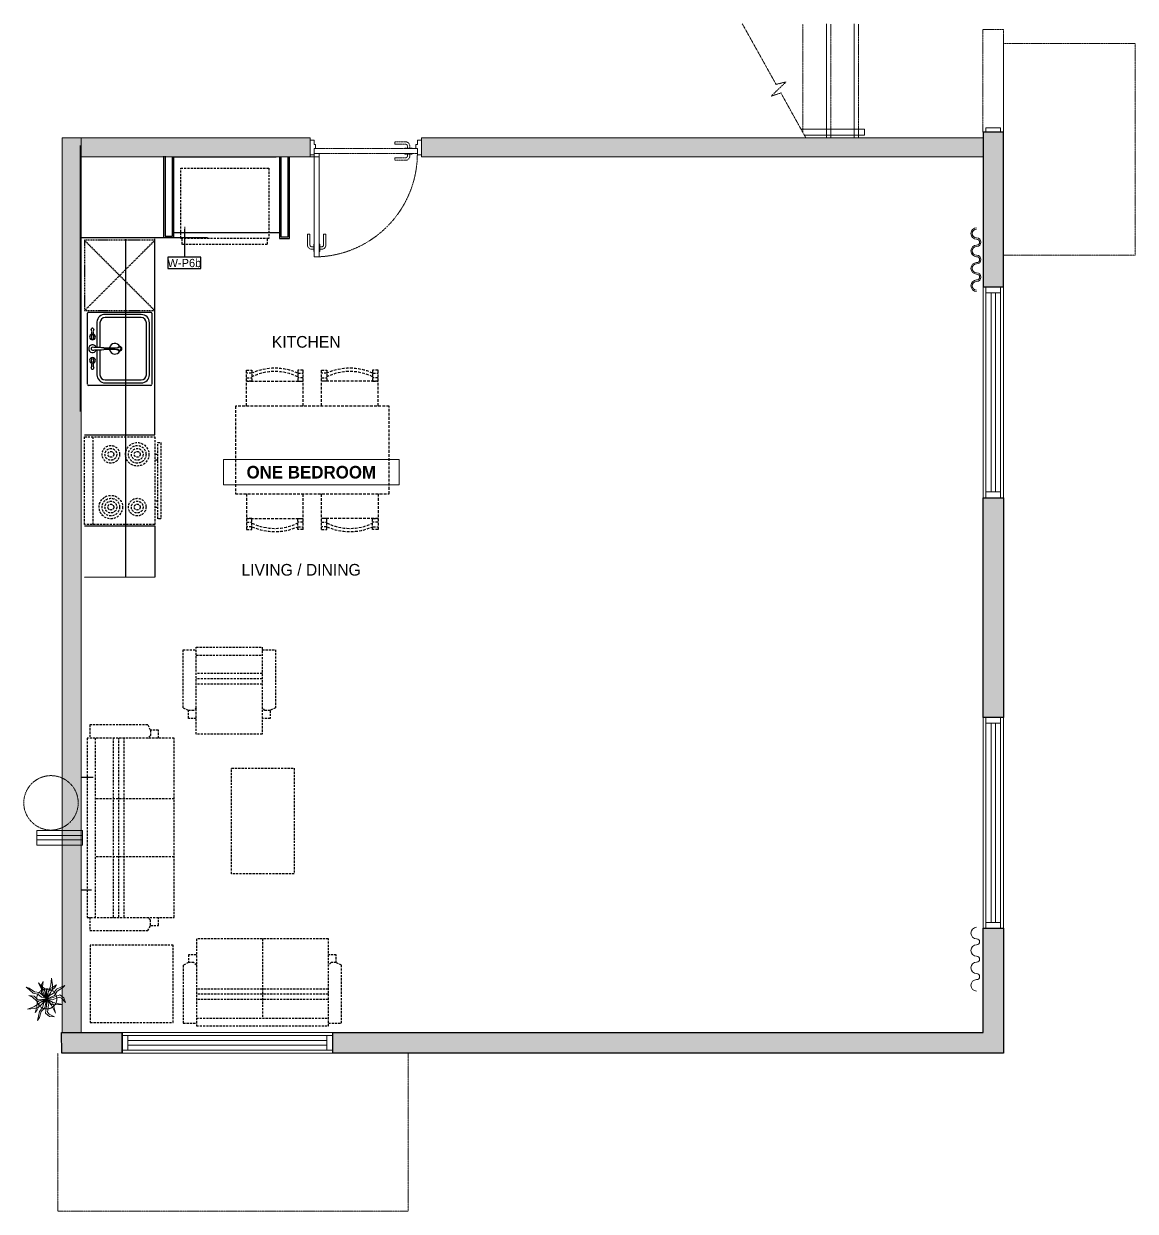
# Model space of a CAD drawing. Header units: inches. Extents: x 18646 to 39869, y 2287 to 7833.
# Drawn here: x 39489.2 to 39868.6, y 7427.9 to 7833.4 of the extents above; entities that cross this region are included whole.
import ezdxf
from ezdxf.enums import TextEntityAlignment as Align

# ---------------------------------------------------------------- set-up
doc = ezdxf.new("R2010")
doc.units = ezdxf.units.IN
doc.header["$LTSCALE"] = 1.5
doc.header["$MEASUREMENT"] = 0
for name, pattern in [('101-01$0$EOP', [0.25, 0.2, -0.05]), ('22-016_Xref_2ND-6TH Floor Plan$0$HIDDEN', [0.375, 0.25, -0.125]), ('22-016_Xref_2ND-6TH Floor Plan$0$HIDDEN2', [0.1875, 0.125, -0.0625]), ('DASHED', [0.75, 0.5, -0.25]), ('HIDDEN', [0.375, 0.25, -0.125])]:
    doc.linetypes.add(name, pattern=pattern)
for name, color, linetype in [('22-016_Xref_2ND-6TH Floor Plan$0$ANNO-NOTE', 4, 'Continuous'), ('22-016_Xref_2ND-6TH Floor Plan$0$FURNITURE-LIGHT', 252, 'DASHED'), ('22-016_Xref_2ND-6TH Floor Plan$0$HIDE_X', 252, '22-016_Xref_2ND-6TH Floor Plan$0$HIDDEN'), ('22-016_Xref_2ND-6TH Floor Plan$0$MECH-PLUMBING', 4, 'Continuous'), ('22-016_Xref_2ND-6TH Floor Plan$0$MILLWORK', 1, 'Continuous'), ('22-016_Xref_2ND-6TH Floor Plan$0$WALL-INTERIOR', 6, 'Continuous'), ('22-016_Xref_2ND-6TH Floor Plan$0$WALL-STUD', 5, 'Continuous'), ('A-WALL', 4, 'Continuous'), ('A-WALL-EXTR', 2, 'Continuous'), ('I- New Low Partition Wall', 4, '101-01$0$EOP'), ('I-FURN', 7, 'Continuous'), ('I-GLAZ', 6, 'Continuous'), ('WALL', 4, 'Continuous')]:
    doc.layers.add(name, color=color, linetype=linetype)
for name, color, linetype, lineweight in [('22-016_Xref_2ND-6TH Floor Plan$0$G-ANNO-TEXT', 4, 'Continuous', 9), ('I-DOOR', 6, 'Continuous', 20), ('l-FIXTURE', 7, 'Continuous', 5)]:
    doc.layers.add(name, color=color, linetype=linetype, lineweight=lineweight)
doc.styles.add('22-016_Xref_2ND-6TH Floor Plan$0$Century Gothic', font='GOTHIC.TTF', dxfattribs={"height": 12})
doc.styles.add('22-016_Xref_2ND-6TH Floor Plan$0$MAT-TAG', font='GOTHIC.TTF')

# ---------------------------------------------------------------- blocks, each defined once
blk = doc.blocks.new('BBB')
at = {"layer": 'I-FURN', "color": 8, "lineweight": 5}
for p, q in [((-3108, 9496), (-3102, 9680)), ((-3102, 9812), (-3029, 9491)), ((-3102, 9680), (-3102, 9812)), ((-3033, 9934), (-2869, 9790)), ((-2852, 9878), (-3033, 9934)), ((-2826, 9703), (-2923, 9445)), ((-2869, 9790), (-2826, 9703)), ((-2739, 9725), (-2852, 9878)), ((-2840, 9473), (-2739, 9725)), ((-2607, 9628), (-2486, 9827)), ((-2465, 9764), (-2539, 9607)), ((-2486, 9827), (-2397, 9912)), ((-2397, 9912), (-2465, 9764)), ((-3555, 9528), (-3455, 9333)), ((-3545, 9338), (-3555, 9528)), ((-3423, 9191), (-3545, 9338)), ((-3455, 9333), (-3381, 9270)), ((-3155, 9228), (-3423, 9191)), ((-3419, 9565), (-3126, 9415)), ((-3292, 9532), (-3419, 9565)), ((-3381, 9270), (-3108, 9301)), ((-3112, 9493), (-3292, 9532)), ((-2902, 9228), (-3225, 9174)), ((-2902, 9228), (-3155, 9228)), ((-3126, 9415), (-2922, 9228)), ((-2902, 9228), (-3123, 9018)), ((-3017, 9436), (-3112, 9493)), ((-3076, 9391), (-3108, 9496)), ((-3108, 9301), (-2897, 9248)), ((-2897, 9248), (-3076, 9391)), ((-3046, 9129), (-2902, 9228)), ((-3029, 9491), (-2897, 9248)), ((-2922, 9228), (-3017, 9436)), ((-2992, 9066), (-2902, 9228)), ((-2981, 9154), (-2902, 9228)), ((-2902, 9228), (-2979, 8878)), ((-2902, 9228), (-2971, 8960)), ((-2923, 9445), (-2922, 9228)), ((-2915, 8895), (-2902, 9228)), ((-2902, 9228), (-2770, 9528)), ((-2902, 9228), (-2840, 9473)), ((-2902, 9228), (-2644, 9391)), ((-2770, 9344), (-2902, 9228)), ((-2811, 9287), (-2902, 9228)), ((-2723, 9275), (-2902, 9228)), ((-2902, 9228), (-2625, 9229)), ((-2576, 9160), (-2902, 9228)), ((-2619, 9103), (-2902, 9228)), ((-2902, 9228), (-2803, 9149)), ((-2902, 9228), (-2544, 9217)), ((-2825, 9053), (-2878, 9220)), ((-2878, 9220), (-2657, 8978)), ((-2613, 9297), (-2811, 9287)), ((-2770, 9528), (-2607, 9628)), ((-2686, 9496), (-2770, 9344)), ((-2555, 9328), (-2723, 9275)), ((-2539, 9607), (-2686, 9496)), ((-2644, 9391), (-2534, 9459)), ((-2625, 9229), (-2542, 9257)), ((-2568, 9432), (-2613, 9297)), ((-2461, 9557), (-2568, 9432)), ((-2381, 9396), (-2555, 9328)), ((-2542, 9257), (-2487, 9433)), ((-2534, 9459), (-2376, 9459)), ((-2487, 9433), (-2378, 9607)), ((-2378, 9607), (-2461, 9557)), ((-2128, 9422), (-2381, 9396)), ((-2376, 9459), (-2128, 9422)), ((-3585, 8971), (-3688, 8905)), ((-3688, 8905), (-3529, 8935)), ((-3361, 9040), (-3585, 8971)), ((-3529, 8935), (-3358, 8968)), ((-3397, 8813), (-3329, 8881)), ((-3202, 8875), (-3397, 8813)), ((-3225, 9174), (-3361, 9040)), ((-3358, 8968), (-3215, 9084)), ((-3329, 8881), (-3181, 8954)), ((-3216, 8927), (-3255, 8774)), ((-3123, 9018), (-3216, 8927)), ((-3215, 9084), (-3046, 9129)), ((-3018, 8886), (-3202, 8875)), ((-3192, 8764), (-3084, 8915)), ((-3181, 8954), (-3039, 8965)), ((-3084, 8915), (-2992, 9066)), ((-3039, 8965), (-2981, 9154)), ((-2971, 8960), (-3018, 8886)), ((-2979, 8878), (-2831, 8711)), ((-2799, 8773), (-2915, 8895)), ((-2720, 8914), (-2825, 9053)), ((-2803, 9149), (-2661, 9043)), ((-2679, 8734), (-2720, 8914)), ((-2661, 9043), (-2368, 9045)), ((-2657, 8978), (-2632, 8788)), ((-2632, 8788), (-2499, 8597)), ((-2438, 9089), (-2619, 9103)), ((-2486, 9018), (-2576, 9160)), ((-2544, 9217), (-2418, 9033)), ((-2302, 8939), (-2486, 9018)), ((-2248, 9112), (-2438, 9089)), ((-2418, 9033), (-2302, 8939)), ((-2368, 9045), (-2248, 9112)), ((-3255, 8774), (-3279, 8525)), ((-3279, 8525), (-3192, 8764)), ((-2831, 8711), (-2768, 8575)), ((-2768, 8575), (-2799, 8773)), ((-2565, 8603), (-2679, 8734)), ((-2458, 8481), (-2565, 8603)), ((-2499, 8597), (-2458, 8481))]:
    blk.add_line(p, q, dxfattribs=at)
blk = doc.blocks.new('D2')
at = {"layer": 'A-WALL-EXTR', "color": 8, "linetype": 'HIDDEN', "lineweight": 5, "ltscale": 0.1, "transparency": 33554636}
for points in [[(2.1, 1.39), (2.1, 36.61), (0.35, 36.61), (0.35, 1.39)], [(0.35, 32.35), (0.35, 34.84), (0.2, 34.84), (0.2, 32.35)], [(2.1, 32.35), (2.1, 34.84), (2.25, 34.84), (2.25, 32.35)]]:
    blk.add_lwpolyline(points, close=True, dxfattribs=at)
for points in [[(0.2, 33.19), (-0.58, 33.19, 0.414214), (-1.1, 32.67), (-1.1, 28.92), (-1.92, 28.92), (-1.92, 32.67, -0.414214), (-0.58, 34), (0.2, 34)], [(2.25, 33.19), (3.02, 33.19, -0.414214), (3.54, 32.67), (3.54, 28.92), (4.36, 28.92), (4.36, 32.67, 0.414214), (3.02, 34), (2.25, 34)]]:
    blk.add_lwpolyline(points, format="xyb", dxfattribs=at)
blk.add_arc((2.07, 1.31), 35.3, 2.9704, 89.9487, dxfattribs=at)
at = {"layer": 'I-DOOR', "color": 6, "lineweight": 5, "transparency": 33554636}
for points in [[(0.35, 36.61), (0.35, 36.14), (-1.01, 36.14), (-1.01, 36.61), (-2.5, 36.61), (-2.5, 38), (2.5, 38), (2.5, 36.61)], [(0.35, 1.39), (0.35, 1.86), (-1.01, 1.86), (-1.01, 1.39), (-2.5, 1.39), (-2.5, 0), (2.5, 0), (2.5, 1.39)], [(2.1, 1.39), (37.31, 1.39), (37.31, 3.14), (2.1, 3.14)], [(33.05, 3.14), (35.54, 3.14), (35.54, 3.29), (33.05, 3.29)], [(33.05, 1.39), (35.54, 1.39), (35.54, 1.24), (33.05, 1.24)]]:
    blk.add_lwpolyline(points, close=True, dxfattribs=at)
for points in [[(33.89, 3.29), (33.89, 4.07, 0.414214), (33.37, 4.59), (29.63, 4.59), (29.63, 5.4), (33.37, 5.4, -0.414214), (34.71, 4.07), (34.71, 3.29)], [(33.89, 1.24), (33.89, 0.46, -0.414214), (33.37, -0.05), (29.63, -0.05), (29.63, -0.87), (33.37, -0.87, 0.414214), (34.71, 0.46), (34.71, 1.24)]]:
    blk.add_lwpolyline(points, format="xyb", dxfattribs=at)
blk = doc.blocks.new('22-016_Xref_2ND-6TH Floor Plan$0$Couch Set 5')
for p, q in [((8635.07, 504.07), (8573.83, 504.08)), ((8639.58, 503.17), (8635.07, 503.17)), ((8639.58, 483.36), (8639.58, 503.17)), ((8635.07, 501.37), (8573.83, 501.37)), ((8594.54, 474.35), (8594.54, 501.37)), ((8614.36, 474.35), (8614.36, 501.37)), ((8573.83, 495.07), (8635.07, 495.07)), ((8573.83, 493.27), (8635.07, 493.27)), ((8573.83, 491.47), (8635.07, 491.46)), ((8539.48, 466.77), (8539.48, 421.73)), ((8545.78, 421.73), (8545.78, 466.77)), ((8547.58, 421.73), (8547.58, 466.77)), ((8549.38, 421.73), (8549.38, 466.77)), ((8566.5, 444.25), (8539.48, 444.25))]:
    blk.add_line(p, q)
for points in [[(8573.83, 503.17), (8569.32, 503.17), (8569.32, 483.36), (8571.12, 482.46), (8572.92, 482.46), (8573.83, 483.36)], [(8573.83, 504.08), (8573.83, 474.35), (8635.07, 474.35), (8635.07, 504.07)], [(8635.07, 479.76), (8637.77, 479.76), (8637.77, 482.46), (8639.58, 483.36)], [(8637.77, 482.46), (8635.97, 482.46), (8635.07, 483.36)], [(8571.12, 482.46), (8571.12, 479.76), (8573.83, 479.76)], [(8557.49, 466.77), (8558.39, 467.67), (8558.39, 469.47), (8557.49, 471.27), (8537.67, 471.27), (8537.67, 466.77)], [(8566.5, 466.77), (8536.77, 466.77), (8536.77, 421.73), (8566.5, 421.73)], [(8561.09, 466.77), (8561.09, 469.47), (8558.39, 469.47)], [(8566.5, 421.73), (8566.5, 466.77)], [(8537.67, 421.73), (8537.67, 417.23), (8557.49, 417.23)], [(8557.49, 417.23), (8558.39, 419.03), (8558.39, 420.83), (8557.49, 421.73)], [(8558.39, 419.03), (8561.09, 419.03), (8561.09, 421.73)]]:
    blk.add_lwpolyline(points)
blk.add_lwpolyline([(8624.75, 454.77), (8624.75, 433.36), (8588.69, 433.36), (8588.69, 454.77)], close=True)
blk = doc.blocks.new('22-016_Xref_2ND-6TH Floor Plan$0$A$C10e36f6a')
for p, q in [((11.26, -17.11), (-11.26, -17.11)), ((11.26, -18.91), (-11.26, -18.91)), ((11.26, -20.72), (-11.26, -20.72)), ((-11.26, -27.02), (11.26, -27.02))]:
    blk.add_line(p, q)
for points in [[(11.26, 0), (-11.26, 0)], [(-11.26, 0), (-11.26, -29.72), (11.26, -29.72), (11.26, 0)], [(-11.26, -9.01), (-12.16, -8.11), (-13.96, -8.11), (-15.76, -9.01), (-15.76, -28.82), (-11.26, -28.82)], [(-11.26, -5.4), (-13.96, -5.4), (-13.96, -8.11)], [(13.96, -8.11), (13.96, -5.4), (11.26, -5.4)], [(15.76, -9.01), (13.96, -8.11), (12.16, -8.11), (11.26, -9.01)], [(11.26, -28.82), (15.76, -28.82), (15.76, -9.01)]]:
    blk.add_lwpolyline(points)
blk = doc.blocks.new('*U158')
for p, q in [((-12.5, 0.35), (-12.5, 21.65)), ((-12.15, 22), (12.15, 22)), ((-6.81, 20.62, 0), (-6.81, 20.59, 0)), ((-6.81, 20.59, 0), (-6.81, 20.58, 0)), ((-3.59, 20.52, 0), (-3.59, 20.54, 0)), ((-3.25, 20.53, 0), (-3.25, 20.55, 0)), ((-3.18, 20.42, 0), (-3.19, 20.47, 0)), ((3.19, 20.46, 0), (3.18, 20.42, 0)), ((3.25, 20.55, 0), (3.25, 20.53, 0)), ((3.59, 20.54, 0), (3.59, 20.52, 0)), ((6.81, 20.59, 0), (6.81, 20.62, 0)), ((6.81, 20.58, 0), (6.81, 20.59, 0)), ((12.5, 21.65), (12.5, 0.35)), ((-0.4, 18.75), (-8.89, 18.75)), ((-0.37, 17.72), (-8.87, 17.72)), ((-6.81, 19.91, 0), (-6.81, 19.9, 0)), ((-6.81, 19.9, 0), (-6.81, 19.87, 0)), ((-3.59, 19.95, 0), (-3.59, 19.96, 0)), ((-3.25, 19.94, 0), (-3.25, 19.96, 0)), ((-3.19, 20.02, 0), (-3.18, 20.07, 0)), ((8.87, 17.72), (0.37, 17.72)), ((9.15, 18.75), (0.4, 18.75)), ((3.18, 20.06, 0), (3.19, 20.02, 0)), ((3.25, 19.96, 0), (3.25, 19.94, 0)), ((3.59, 19.96, 0), (3.59, 19.95, 0)), ((6.81, 19.9, 0), (6.81, 19.91, 0)), ((6.81, 19.87, 0), (6.81, 19.9, 0)), ((-11.68, 15.94), (-11.68, 3.62)), ((-10.65, 15.93), (-10.65, 3.63)), ((10.64, 3.63), (10.64, 15.93)), ((11.68, 3.62), (11.68, 15.94)), ((12.15, 0), (-12.15, 0)), ((-8.89, 0.81), (8.89, 0.81)), ((-8.87, 1.84), (8.87, 1.84))]:
    blk.add_line(p, q)
for centre, radius, start, end in [((-12.12, 21.62), 0.379, 94.6926, 176.3606), ((-6.78, 20.22, 0), 0.23, 138.922, 173.2093), ((-6.82, 20.36, 0), 0.129, 118.9201, 177.1064), ((-6.81, 20.51, 0), 0.0775, 94.276, 170.9668), ((-6.59, 20.49, 0), 0.256, 72.0189, 150.2079), ((-5.37, 22.65, 0), 2.24, 239.1184, 255.3939), ((-5, 26.02, 0), 5.61, 260.4328, 270.9605), ((-4.01, 20.24, 0), 0.985, 189.6396, 170.3604), ((-4.9, 21.51, 0), 1.1, 269.897, 294.8928), ((-4.37, 20.51, 0), 0.0636, 28.6382, 178.5662), ((-4.04, 20.31, 0), 0.36, 85.4281, 140.0375), ((-3.98, 20.31, 0), 0.36, 39.9624, 94.572), ((-3.65, 20.51, 0), 0.0696, 31.1717, 148.8283), ((-3.49, 20.76, 0), 0.256, 247.1407, 302.4053), ((-3.3, 20.55, 0), 0.0507, 1.5577, 188.5978), ((-3.3, 20.42, 0), 0.125, 23.7641, 66.7351), ((-3.26, 20.34, 0), 0.115, 4.265, 47.7856), ((-3.19, 20.24, 0), 0.114, 357.1037, 67.294), ((0, 20.24), 1.32, 288.1363, 251.8637), ((0, 20.24), 0.487, 355.5524, 184.4486), ((4.01, 20.24, 0), 0.985, 9.6396, 350.3604), ((3.19, 20.24, 0), 0.114, 112.706, 182.8963), ((3.26, 20.34, 0), 0.115, 132.2144, 175.735), ((3.3, 20.41, 0), 0.125, 113.2649, 156.2359), ((3.3, 20.55, 0), 0.0507, 351.4022, 178.4423), ((3.49, 20.76, 0), 0.256, 237.5947, 292.8593), ((3.65, 20.5, 0), 0.0696, 31.1717, 148.8283), ((3.98, 20.31, 0), 0.36, 85.428, 140.0376), ((4.04, 20.31, 0), 0.36, 39.9625, 94.5719), ((4.37, 20.51, 0), 0.0636, 1.4338, 151.3618), ((4.9, 21.51, 0), 1.1, 245.1072, 270.103), ((5, 26.02, 0), 5.61, 269.0395, 279.5672), ((5.37, 22.65, 0), 2.24, 284.6061, 300.8816), ((6.59, 20.49, 0), 0.256, 29.7921, 107.9811), ((6.81, 20.5, 0), 0.0775, 9.0332, 85.724), ((6.82, 20.36, 0), 0.129, 2.8936, 61.0799), ((6.78, 20.22, 0), 0.23, 6.7907, 41.078), ((12.12, 21.62), 0.379, 3.6394, 85.3074), ((-8.8, 15.87), 2.88, 91.6896, 178.7057), ((-8.8, 15.87), 1.84, 92.1115, 178.3825), ((-6.78, 20.27, 0), 0.23, 186.7907, 221.078), ((-6.82, 20.13, 0), 0.129, 182.8936, 241.0799), ((-6.81, 19.98, 0), 0.0775, 189.0332, 265.724), ((-6.59, 20, 0), 0.256, 209.7921, 287.9811), ((-5.37, 17.84, 0), 2.24, 104.6061, 120.8816), ((-5, 14.47, 0), 5.61, 89.0395, 99.5672), ((-4.9, 18.98, 0), 1.1, 65.1072, 90.103), ((-4.37, 19.98, 0), 0.0636, 181.4338, 331.3618), ((-4.04, 20.18, 0), 0.36, 219.9625, 274.5719), ((-3.98, 20.18, 0), 0.36, 265.428, 320.0376), ((-3.65, 19.98, 0), 0.0696, 211.1717, 328.8283), ((-3.49, 19.73, 0), 0.256, 57.5947, 112.8593), ((-3.3, 19.94, 0), 0.0507, 171.4022, 358.4423), ((-3.3, 20.07, 0), 0.125, 293.2649, 336.2359), ((-3.26, 20.15, 0), 0.115, 312.2144, 355.735), ((-3.19, 20.25, 0), 0.114, 292.706, 2.8963), ((9.75, 20.62), 10.24, 182.1024, 186.6982), ((293.69, 28.3), 294.25, 181.7286, 182.323), ((-102.92, 13.59), 102.65, 359.5797, 1.5544), ((102.92, 13.59), 102.65, 178.4456, 180.4203), ((-293.69, 28.3), 294.25, 357.677, 358.2714), ((-9.75, 20.62), 10.24, 353.3018, 357.8976), ((3.19, 20.25, 0), 0.114, 177.1037, 247.294), ((3.26, 20.15, 0), 0.115, 184.265, 227.7856), ((3.3, 20.07, 0), 0.125, 203.7641, 246.7351), ((3.3, 19.94, 0), 0.0507, 181.5577, 8.5978), ((3.49, 19.73, 0), 0.256, 67.1407, 122.4053), ((3.65, 19.98, 0), 0.0696, 211.1717, 328.8283), ((3.98, 20.18, 0), 0.36, 219.9624, 274.572), ((4.04, 20.18, 0), 0.36, 265.4281, 320.0375), ((4.37, 19.98, 0), 0.0636, 208.6382, 358.5662), ((4.9, 18.97, 0), 1.1, 89.897, 114.8928), ((5, 14.47, 0), 5.61, 80.4328, 90.9605), ((5.37, 17.84, 0), 2.24, 59.1184, 75.3939), ((6.59, 20, 0), 0.256, 252.0189, 330.2079), ((6.81, 19.98, 0), 0.0775, 274.276, 350.9668), ((6.82, 20.13, 0), 0.129, 298.9201, 357.1064), ((6.78, 20.27, 0), 0.23, 318.922, 353.2093), ((8.8, 15.87), 1.84, 1.6175, 87.8885), ((8.96, 16.03), 2.72, 357.8975, 86.0887), ((0, 12.64), 1.83, 98.8827, 245.5447), ((-15.1, 13.25), 14.82, 352.634, 358.4077), ((0, 12.64), 1.83, 294.455, 81.1173), ((15.1, 13.25), 14.82, 181.5923, 187.3661), ((0, 10.96, 0), 0.756, 118.8294, 61.1697), ((0, 11.05), 0.495, 143.4452, 36.552), ((-12.12, 0.38), 0.379, 183.6394, 265.3074), ((-8.8, 3.69), 2.88, 181.2943, 268.3104), ((-8.8, 3.69), 1.84, 181.6175, 267.8885), ((8.8, 3.69), 1.84, 272.1115, 358.3825), ((8.8, 3.69), 2.88, 271.6896, 358.7057), ((12.12, 0.38), 0.379, 274.6926, 356.3606)]:
    blk.add_arc(centre, radius, start, end)
blk = doc.blocks.new('22-016_Xref_2ND-6TH Floor Plan$0$Fridge 2')
for p, q in [((-17, -24), (-17, 0)), ((-17, 0), (13, 0)), ((13, 0), (13, -24)), ((13, -24), (-17, -24)), ((-16.5, -26), (-16.5, -24)), ((12.5, -24), (12.5, -26)), ((12.5, -26), (-16.5, -26))]:
    blk.add_line(p, q)
blk = doc.blocks.new('22-016_Xref_2ND-6TH Floor Plan$0$dw')
at = {"linetype": '22-016_Xref_2ND-6TH Floor Plan$0$HIDDEN'}
for p, q in [((-24, -24), (0, 0)), ((-24, 0), (0, -24))]:
    blk.add_line(p, q, dxfattribs=at)
blk.add_lwpolyline([(-24, -24), (0, -24), (0, 0), (-24, 0)], close=True, dxfattribs=at)
blk = doc.blocks.new('22-016_Xref_2ND-6TH Floor Plan$0$stove')
for p, q in [((-24, -30), (-24, 0)), ((-24, 0), (0, 0)), ((-3, 0), (-3, -30)), ((0, 0), (0, -30)), ((-26, -2), (-25, -2)), ((-26, -28), (-26, -2)), ((-25, -2), (-25, -28)), ((-24, -6), (-25, -6)), ((-25, -8), (-24, -8)), ((-25, -22), (-24, -22)), ((-24, -24), (-25, -24)), ((-25, -28), (-26, -28)), ((0, -30), (-24, -30))]:
    blk.add_line(p, q)
for centre, radius in [((-18, -6), 3), ((-18, -6), 2), ((-9, -6), 4), ((-9, -6), 3), ((-9, -6), 2), ((-18, -6), 1), ((-9, -6), 1), ((-18, -24), 4), ((-18, -24), 3), ((-18, -24), 2), ((-18, -24), 1), ((-9, -24), 3), ((-9, -24), 2), ((-9, -24), 1)]:
    blk.add_circle(centre, radius)
blk = doc.blocks.new('*U102')
at = {"color": 42}
blk.add_line((0, -0.319), (0, -0.055), dxfattribs=at)
blk.add_lwpolyline([(-0.156, 0.055), (-0.156, -0.055), (0.156, -0.055), (0.156, 0.055)], close=True)
at = {"color": 0, "linetype": 'ByBlock', "const_width": 0.0075}
blk.add_lwpolyline([(-0.004, -0.144), (-0.004, -0.344)], dxfattribs=at)
at = {"style": '22-016_Xref_2ND-6TH Floor Plan$0$MAT-TAG'}
blk.add_attdef('PX-X', text='', height=0.0625, dxfattribs=at).set_placement((0, 0), align=Align.MIDDLE)
blk.add_attdef('SUFFIX', text='', height=0.0625, dxfattribs=at).set_placement((0.057, -0.151), align=Align.BOTTOM_LEFT)
blk = doc.blocks.new('*U159')
at = {"extrusion": (0, 0, -1)}
for p, q in [((-38.98, 24), (-38.98, 33.78)), ((-23.47, 33.78), (-23.47, 24)), ((-18.53, 33.78), (-18.53, 24)), ((-3.02, 24), (-3.02, 33.78)), ((-38.98, 30.75), (-23.47, 30.75)), ((-3.02, 30.75), (-18.53, 30.75)), ((-38.98, -6.75), (-23.47, -6.75)), ((-3.02, -6.75), (-18.53, -6.75))]:
    blk.add_line(p, q, dxfattribs=at)
for p, q in [((-38.98, 0), (-38.98, -9.78)), ((-23.47, 0), (-23.47, -9.78)), ((-18.53, 0), (-18.53, -9.78)), ((-3.02, 0), (-3.02, -9.78))]:
    blk.add_line(p, q)
for points in [[(-38.98, 33.78), (-37.48, 33.78), (-37.48, 30.75), (-38.98, 30.75)], [(-37.48, 32.99), (-38.98, 32.99)], [(-23.47, 33.78), (-24.97, 33.78), (-24.97, 30.75), (-23.47, 30.75)], [(-24.97, 32.99), (-23.47, 32.99)], [(-18.53, 33.78), (-17.03, 33.78), (-17.03, 30.75), (-18.53, 30.75)], [(-17.03, 32.99), (-18.53, 32.99)], [(-3.02, 33.78), (-4.52, 33.78), (-4.52, 30.75), (-3.02, 30.75)], [(-4.52, 32.99), (-3.02, 32.99)], [(-38.98, 31.74), (-37.48, 31.74)], [(-23.47, 31.74), (-24.97, 31.74)], [(-18.53, 31.74), (-17.03, 31.74)], [(-3.02, 31.74), (-4.52, 31.74)], [(-38.98, -9.78), (-37.48, -9.78), (-37.48, -6.75), (-38.98, -6.75)], [(-38.98, -7.74), (-37.48, -7.74)], [(-37.48, -8.99), (-38.98, -8.99)], [(-23.47, -9.78), (-24.97, -9.78), (-24.97, -6.75), (-23.47, -6.75)], [(-23.47, -7.74), (-24.97, -7.74)], [(-24.97, -8.99), (-23.47, -8.99)], [(-18.53, -9.78), (-17.03, -9.78), (-17.03, -6.75), (-18.53, -6.75)], [(-18.53, -7.74), (-17.03, -7.74)], [(-17.03, -8.99), (-18.53, -8.99)], [(-3.02, -9.78), (-4.52, -9.78), (-4.52, -6.75), (-3.02, -6.75)], [(-3.02, -7.74), (-4.52, -7.74)], [(-4.52, -8.99), (-3.02, -8.99)]]:
    blk.add_lwpolyline(points)
blk.add_lwpolyline([(0, 24), (-42, 24), (-42, 0), (0, 0)], close=True)
for centre, radius, start, end in [((-31.22, 18.99), 15.33, 65.9374, 114.0626), ((-31.26, 19.26), 14.17, 63.6559, 116.0248), ((-10.78, 18.99), 15.33, 65.9374, 114.0626), ((-10.74, 19.26), 14.17, 63.9752, 116.3441), ((-31.26, 4.74), 14.17, 243.9752, 296.3441), ((-31.22, 5.01), 15.33, 245.9374, 294.0626), ((-10.74, 4.74), 14.17, 243.6559, 296.0248), ((-10.78, 5.01), 15.33, 245.9374, 294.0626)]:
    blk.add_arc(centre, radius, start, end)

msp = doc.modelspace()

# ---------------------------------------------------------------- hatches: boundary and pattern name
at = {"layer": 'A-WALL', "lineweight": 5, "transparency": 33554636}
h = msp.add_hatch(color=8, dxfattribs=at)
h.dxf.hatch_style = 1
h.paths.add_polyline_path([(39502.34, 7488.87), (39508.84, 7488.87), (39508.84, 7794.37), (39502.34, 7794.37)])
h = msp.add_hatch(color=8, dxfattribs=at)
h.dxf.hatch_style = 1
h.paths.add_polyline_path([(39508.84, 7488.87), (39502.34, 7488.87), (39502.34, 7794.37), (39508.84, 7794.37)])
h = msp.add_hatch(color=8, dxfattribs=at)
h.dxf.hatch_style = 1
h.paths.add_polyline_path([(39586.99, 7787.87), (39508.84, 7787.87), (39508.84, 7794.37), (39586.99, 7794.37)])
h = msp.add_hatch(color=8, dxfattribs=at)
h.dxf.hatch_style = 1
h.paths.add_polyline_path([(39816.66, 7787.87), (39624.95, 7787.87), (39624.95, 7794.37), (39816.66, 7794.37)])
h = msp.add_hatch(color=8, dxfattribs=at)
h.dxf.hatch_style = 1
h.paths.add_polyline_path([(39823.66, 7796.3), (39816.66, 7796.3), (39816.66, 7743.49), (39823.66, 7743.49)])
h = msp.add_hatch(color=8, dxfattribs=at)
h.dxf.hatch_style = 1
h.paths.add_polyline_path([(39823.66, 7596.49), (39816.66, 7596.49), (39816.66, 7671.49), (39823.66, 7671.49)])
h = msp.add_hatch(color=8, dxfattribs=at)
h.dxf.hatch_style = 1
h.paths.add_polyline_path([(39823.66, 7524.49), (39823.66, 7481.87), (39594.67, 7481.87), (39594.67, 7488.87), (39816.66, 7488.87), (39816.66, 7524.49)])
h = msp.add_hatch(color=8, dxfattribs=at)
h.dxf.hatch_style = 1
h.paths.add_polyline_path([(39502.24, 7481.87), (39502.12, 7488.87), (39522.82, 7488.87), (39522.82, 7481.87)])

# ---------------------------------------------------------------- linework, layer by layer
at = {"layer": '22-016_Xref_2ND-6TH Floor Plan$0$FURNITURE-LIGHT', "lineweight": -3, "transparency": 33554636}
msp.add_lwpolyline([(39540.24, 7492.28), (39540.24, 7518.78), (39511.92, 7518.78), (39511.92, 7492.28)], close=True, dxfattribs=at)
at = {"layer": '22-016_Xref_2ND-6TH Floor Plan$0$MILLWORK', "linetype": '22-016_Xref_2ND-6TH Floor Plan$0$HIDDEN2', "transparency": 33554636}
msp.add_line((39576.45, 7762.03), (39540.44, 7762.03), dxfattribs=at)
at = {"layer": '22-016_Xref_2ND-6TH Floor Plan$0$MILLWORK', "lineweight": -3, "transparency": 33554636}
msp.add_line((39533.94, 7644.34), (39509.92, 7644.33), dxfattribs=at)
for points in [[(39509.92, 7692.94), (39533.94, 7692.94), (39533.94, 7759.87)], [(39509.92, 7661.95), (39533.94, 7661.95), (39533.94, 7644.34)]]:
    msp.add_lwpolyline(points, dxfattribs=at)
at = {"layer": '22-016_Xref_2ND-6TH Floor Plan$0$MILLWORK', "linetype": '22-016_Xref_2ND-6TH Floor Plan$0$HIDDEN2', "transparency": 33554636}
msp.add_lwpolyline([(39524.06, 7644.33), (39524.06, 7759.87)], dxfattribs=at)
at = {"layer": '22-016_Xref_2ND-6TH Floor Plan$0$WALL-INTERIOR', "transparency": 33554636}
for p, q in [((39536.94, 7788.14), (39536.94, 7760.37)), ((39576.45, 7787.87), (39576.45, 7760.09)), ((39579.95, 7760.09), (39579.95, 7787.87)), ((39508.84, 7760.37), (39551.95, 7760.37)), ((39536.94, 7760.37), (39540.44, 7760.37)), ((39576.45, 7760.09), (39579.95, 7760.09)), ((39508.84, 7576.08), (39512.84, 7576.08))]:
    msp.add_line(p, q, dxfattribs=at)
msp.add_lwpolyline([(39540.44, 7760.37), (39540.44, 7787.87), (39575.32, 7787.87)], dxfattribs=at)
at = {"layer": '22-016_Xref_2ND-6TH Floor Plan$0$WALL-STUD', "transparency": 33554636}
for p, q in [((39537.44, 7788.14), (39537.44, 7760.87)), ((39539.94, 7760.87), (39539.94, 7787.87)), ((39576.95, 7787.87), (39576.95, 7760.59)), ((39579.45, 7760.59), (39579.45, 7787.87)), ((39537.44, 7760.87), (39539.94, 7760.87)), ((39576.95, 7760.59), (39579.45, 7760.59)), ((39508.84, 7537.58), (39512.34, 7537.58))]:
    msp.add_line(p, q, dxfattribs=at)
at = {"layer": 'A-WALL', "lineweight": 5, "transparency": 33554636}
for p, q in [((39570.16, 7794.37), (39502.34, 7794.37)), ((39502.34, 7794.37), (39502.34, 7787.87)), ((39586.99, 7794.37), (39570.16, 7794.37)), ((39586.99, 7794.37), (39586.99, 7787.87)), ((39816.66, 7794.37), (39624.95, 7794.37)), ((39624.95, 7794.37), (39624.95, 7787.87)), ((39823.66, 7794.37), (39823.63, 7794.37)), ((39590.09, 7787.87), (39508.84, 7787.87)), ((39624.95, 7787.87), (39816.66, 7787.87)), ((39823.63, 7787.87), (39823.66, 7787.87))]:
    msp.add_line(p, q, dxfattribs=at)
for points in [[(39502.34, 7488.87), (39508.84, 7488.87), (39508.84, 7794.37), (39502.34, 7794.37)], [(39508.84, 7488.87), (39502.34, 7488.87), (39502.34, 7794.37), (39508.84, 7794.37)]]:
    msp.add_lwpolyline(points, close=True, dxfattribs=at)
at = {"layer": 'A-WALL-EXTR', "color": 8, "linetype": 'HIDDEN', "lineweight": 5, "ltscale": 0.1, "transparency": 33554636}
for points in [[(39823.63, 7831.44), (39816.63, 7831.44), (39816.63, 7796.3), (39823.63, 7796.3)], [(39823.63, 7826.62), (39868.63, 7826.62), (39868.63, 7754.36), (39823.63, 7754.36)]]:
    msp.add_lwpolyline(points, close=True, dxfattribs=at)
msp.add_lwpolyline([(39500.82, 7481.87), (39500.82, 7427.87), (39620.41, 7427.87), (39620.41, 7481.87)], dxfattribs=at)
for centre, radius in [((39498.49, 7567.33), 9.29), ((39497.04, 7500.38), 3.43)]:
    msp.add_circle(centre, radius, dxfattribs=at)
at = {"layer": 'I- New Low Partition Wall', "linetype": 'ByBlock', "lineweight": 5, "transparency": 33554636}
for p, q in [((39763.21, 7794.37), (39763.21, 7833.37)), ((39772.71, 7794.37), (39772.71, 7833.37))]:
    msp.add_line(p, q, dxfattribs=at)
at = {"layer": 'I-DOOR', "color": 8, "linetype": 'HIDDEN', "lineweight": 5, "ltscale": 0.25, "transparency": 33554636}
for p, q in [((39755.21, 7796.18), (39755.21, 7833.37)), ((39764.71, 7794.37), (39764.71, 7833.37)), ((39774.21, 7794.37), (39774.21, 7833.37))]:
    msp.add_line(p, q, dxfattribs=at)
msp.add_lwpolyline([(39734.48, 7833.37), (39746.02, 7812.67), (39749.39, 7813.48), (39744.32, 7808.64), (39747.66, 7809.73), (39756.21, 7794.37)], dxfattribs=at)
at = {"layer": 'I-DOOR', "linetype": 'ByBlock', "lineweight": 5, "transparency": 33554636}
msp.add_lwpolyline([(39755.66, 7795.37), (39776.15, 7795.37), (39776.15, 7797.37), (39776.15, 7797.37), (39754.54, 7797.37)], dxfattribs=at)
at = {"layer": 'I-FURN', "lineweight": 5, "transparency": 33554636}
for points in [[(39814.49, 7741.94, -1), (39814.49, 7745.87, 1), (39814.49, 7747.88, -1), (39814.49, 7751.81, 1), (39814.49, 7753.83, -1), (39814.49, 7757.76, 1), (39814.49, 7759.78, -1), (39814.49, 7763.71, -1)], [(39814.49, 7742.42, -1), (39814.49, 7745.39, 1), (39814.49, 7748.36, -1), (39814.49, 7751.34, 1), (39814.49, 7754.31, -1), (39814.49, 7757.28, 1), (39814.49, 7760.25, -1), (39814.49, 7763.23)], [(39814.49, 7524.82, 1), (39814.49, 7520.89, -1), (39814.49, 7518.87, 1), (39814.49, 7514.94, -1), (39814.49, 7512.93, 1), (39814.49, 7509, -1), (39814.49, 7506.98, 1), (39814.49, 7503.05, 1)]]:
    msp.add_lwpolyline(points, format="xyb", dxfattribs=at)
at = {"layer": 'I-GLAZ', "color": 6, "lineweight": 5, "ltscale": 0.05, "transparency": 33554636}
for points in [[(39817.66, 7797.8), (39822.66, 7797.8), (39822.66, 7796.3), (39817.66, 7796.3)], [(39823.66, 7743.49), (39816.66, 7743.49), (39816.66, 7671.49), (39823.66, 7671.49)], [(39817.66, 7743.49), (39822.66, 7743.49), (39822.66, 7741.49), (39817.66, 7741.49)], [(39817.66, 7673.49), (39822.66, 7673.49), (39822.66, 7741.49), (39817.66, 7741.49)], [(39819.41, 7741.49), (39819.41, 7673.49), (39820.91, 7673.49), (39820.91, 7741.49)], [(39817.66, 7673.49), (39822.66, 7673.49), (39822.66, 7671.49), (39817.66, 7671.49)], [(39823.66, 7524.49), (39816.66, 7524.49), (39816.66, 7596.49), (39823.66, 7596.49)], [(39817.66, 7594.49), (39822.66, 7594.49), (39822.66, 7596.49), (39817.66, 7596.49)], [(39817.66, 7594.49), (39822.66, 7594.49), (39822.66, 7526.49), (39817.66, 7526.49)], [(39819.41, 7526.49), (39819.41, 7594.49), (39820.91, 7594.49), (39820.91, 7526.49)], [(39509.23, 7557.9), (39509.23, 7552.9), (39493.64, 7552.9), (39493.64, 7557.9)], [(39493.64, 7556.15), (39509.23, 7556.15), (39509.23, 7554.65), (39493.64, 7554.65)], [(39817.66, 7524.49), (39822.66, 7524.49), (39822.66, 7526.49), (39817.66, 7526.49)], [(39522.67, 7481.87), (39522.67, 7488.87), (39594.67, 7488.87), (39594.67, 7481.87)], [(39522.67, 7487.87), (39522.67, 7482.87), (39524.67, 7482.87), (39524.67, 7487.87)], [(39592.67, 7487.87), (39592.67, 7482.87), (39524.67, 7482.87), (39524.67, 7487.87)], [(39524.67, 7486.12), (39592.67, 7486.12), (39592.67, 7484.62), (39524.67, 7484.62)], [(39592.67, 7487.87), (39592.67, 7482.87), (39594.67, 7482.87), (39594.67, 7487.87)]]:
    msp.add_lwpolyline(points, close=True, dxfattribs=at)
at = {"layer": 'l-FIXTURE', "lineweight": 5, "transparency": 33554636}
msp.add_line((39508.47, 7791.81), (39508.47, 7701.01), dxfattribs=at)
at = {"layer": 'WALL', "ltscale": 0.1, "transparency": 33554636}
for points in [[(39823.66, 7796.3), (39816.66, 7796.3), (39816.66, 7743.49), (39823.66, 7743.49)], [(39823.66, 7596.49), (39816.66, 7596.49), (39816.66, 7671.49), (39823.66, 7671.49)], [(39502.24, 7481.87), (39502.12, 7488.87), (39522.82, 7488.87), (39522.82, 7481.87)]]:
    msp.add_lwpolyline(points, close=True, dxfattribs=at)
msp.add_lwpolyline([(39823.66, 7524.49), (39823.66, 7481.87), (39594.67, 7481.87), (39594.67, 7488.87), (39816.66, 7488.87), (39816.66, 7524.49), (39823.66, 7524.49)], dxfattribs=at)

# ---------------------------------------------------------------- block references
at = {"layer": '22-016_Xref_2ND-6TH Floor Plan$0$FURNITURE-LIGHT', "lineweight": -3, "transparency": 33554636, "extrusion": (0, 0, -1), "xscale": -1.000755996963993, "yscale": 1.000755996963993, "zscale": -1.000755996963993, "rotation": 0.0007315510941818815}
msp.add_blockref('22-016_Xref_2ND-6TH Floor Plan$0$Fridge 2', (-39559.81, 7784.05), dxfattribs=at)
at = {"layer": '22-016_Xref_2ND-6TH Floor Plan$0$FURNITURE-LIGHT', "lineweight": -3, "transparency": 33554636}
for name, p, xscale, yscale, zscale, rotation in [('22-016_Xref_2ND-6TH Floor Plan$0$dw', (39533.94, 7759.43), 1.000755996964015, 1.000755996964015, 1.000755996964015, 0.001717295510535512), ('22-016_Xref_2ND-6TH Floor Plan$0$stove', (39509.92, 7662.32), 1.000755996963999, 1.000755996963999, 1.000755996963999, 180.0007315510944)]:
    msp.add_blockref(name, p, dxfattribs=dict(at, xscale=xscale, yscale=yscale, zscale=zscale, rotation=rotation))
at = {"layer": '22-016_Xref_2ND-6TH Floor Plan$0$FURNITURE-LIGHT', "transparency": 33554636, "xscale": 1.250000000000004, "yscale": 1.250000000000004, "zscale": 1.250000000000004, "rotation": 180}
msp.add_blockref('*U159', (39561.45, 7702.84), dxfattribs=at)
at = {"layer": '22-016_Xref_2ND-6TH Floor Plan$0$FURNITURE-LIGHT', "transparency": 33554636, "xscale": -1, "rotation": 180}
msp.add_blockref('22-016_Xref_2ND-6TH Floor Plan$0$A$C10e36f6a', (39559.36, 7590.76), dxfattribs=at)
at = {"layer": '22-016_Xref_2ND-6TH Floor Plan$0$FURNITURE-LIGHT', "transparency": 33554636, "rotation": 90.00000000000001}
msp.add_blockref('22-016_Xref_2ND-6TH Floor Plan$0$Couch Set 5', (40014.92, -1045.63), dxfattribs=at)
at = {"layer": '22-016_Xref_2ND-6TH Floor Plan$0$HIDE_X', "lineweight": 0, "transparency": 33554636}
ref = msp.add_blockref('*U102', (39544.03, 7751.72, 0), dxfattribs=dict(at, xscale=36, yscale=36, zscale=36, rotation=180))
ref.add_attrib('PX-X', 'W-P6b', dxfattribs={"layer": '0', "height": 2.812, "style": '22-016_Xref_2ND-6TH Floor Plan$0$MAT-TAG'}).set_placement((39544.03, 7751.72, 0), align=Align.MIDDLE)
at = {"layer": '22-016_Xref_2ND-6TH Floor Plan$0$MECH-PLUMBING', "transparency": 33554636, "xscale": 1.000755996964004, "yscale": 1.000755996964004, "zscale": 1.000755996964004, "rotation": 90.00171729551084}
msp.add_blockref('*U158', (39532.93, 7722.4), dxfattribs=at)
at = {"layer": 'I-DOOR', "lineweight": 5, "transparency": 33554636, "rotation": 270}
msp.add_blockref('D2', (39586.95, 7791.12), dxfattribs=at)
at = {"layer": 'I-FURN', "lineweight": 5, "transparency": 33554636, "xscale": -0.009237728311037276, "yscale": 0.009237728311037276, "zscale": 0.009237728311037276, "rotation": 270}
msp.add_blockref('BBB', (39411.67, 7527.12), dxfattribs=at)

# ---------------------------------------------------------------- texts
at = {"layer": '22-016_Xref_2ND-6TH Floor Plan$0$ANNO-NOTE', "transparency": 33554636, "char_height": 4, "attachment_point": 5, "style": '22-016_Xref_2ND-6TH Floor Plan$0$MAT-TAG', "bg_fill": 2}
for s, width, insert in [('\\pxqc;{\\fCentury Gothic|b0|i0|c0|p34;KITCHEN}', 36.3702, (39585.62, 7724.72)), ('\\pxqc;{\\fCentury Gothic|b0|i0|c0|p34;LIVING / DINING}', 55.1721, (39583.87, 7646.88))]:
    msp.add_mtext_dynamic_manual_height_columns(s, width=width, gutter_width=0.391, heights=[0], dxfattribs=dict(at, insert=insert))
at = {"layer": '22-016_Xref_2ND-6TH Floor Plan$0$G-ANNO-TEXT', "lineweight": 18, "transparency": 33554636, "insert": (39587.35, 7678.02), "char_height": 4.3113, "width": 55.7075, "attachment_point": 8, "line_spacing_factor": 0.984117, "style": '22-016_Xref_2ND-6TH Floor Plan$0$Century Gothic', "bg_fill": 16, "box_fill_scale": 1.5, "bg_fill_color": 256, "bg_fill_transparency": 0}
msp.add_mtext('{\\fCentury Gothic|b1|i0|c0|p34;ONE BEDROOM }', dxfattribs=at)

doc.saveas('drawing.dxf')
